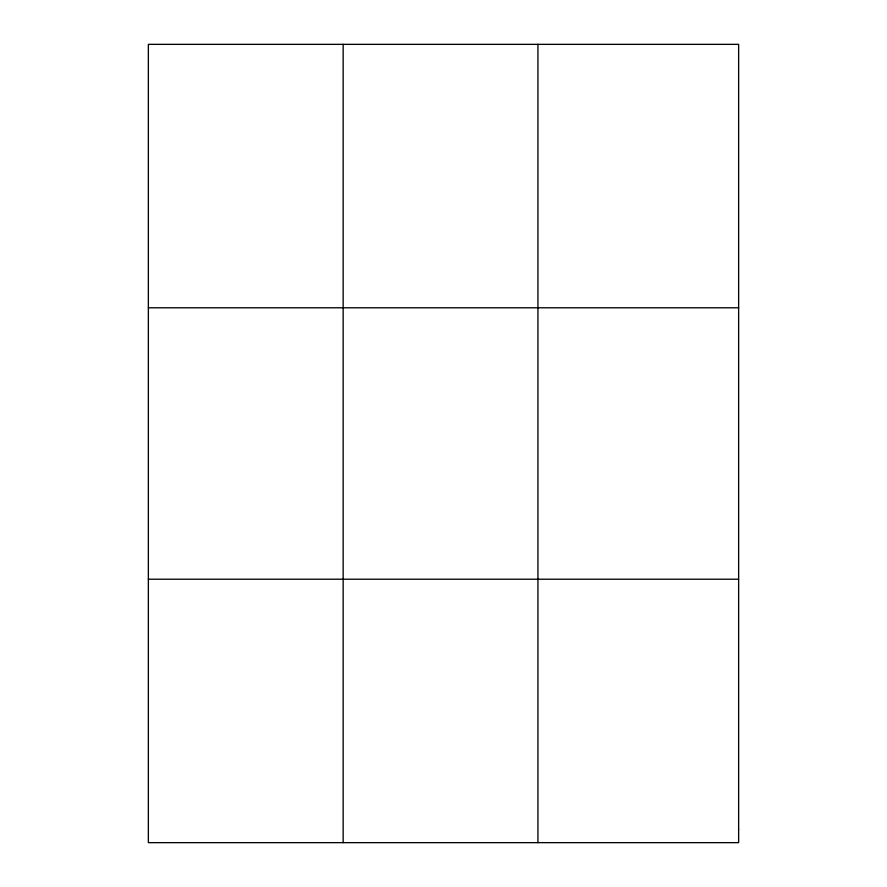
<?xml version="1.0" encoding="UTF-8"?>
<svg xmlns="http://www.w3.org/2000/svg" width="887" height="887" viewBox="0 0 887 887"><rect width="100%" height="100%" fill="white"/><g stroke="black" fill="none" stroke-linecap="round" stroke-linejoin="round"><path stroke-width="1.33" d="M343.158 842.65L343.158 44.35M537.943 842.65L537.943 44.35M148.362 307.789L738.638 307.789M148.362 579.211L738.638 579.211M738.638 829.478L738.638 842.65L148.362 842.65L148.362 44.35L738.638 44.35L738.638 829.478"/></g></svg>
